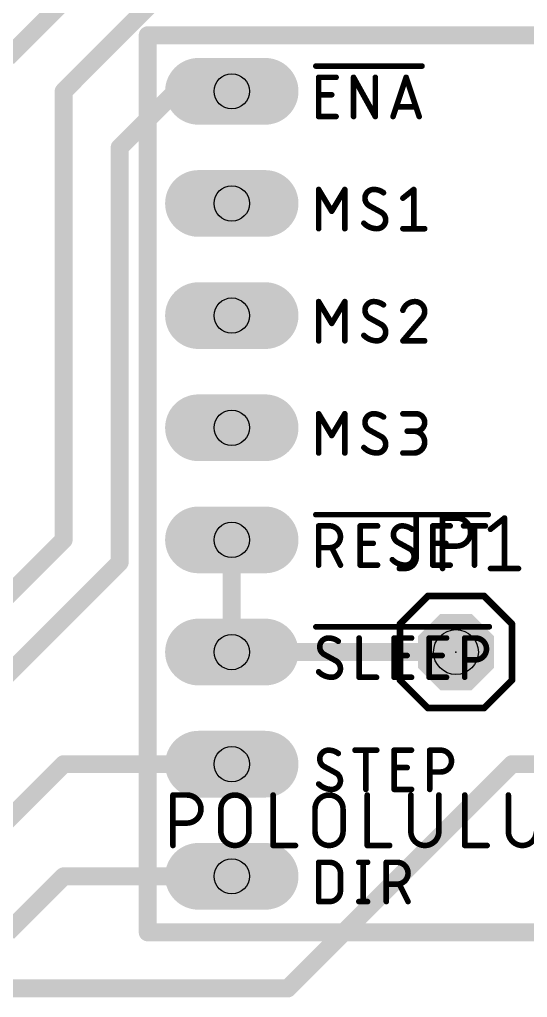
# Model space of a CAD drawing. Extents: x -0.44 to 7.02, y -0.01 to 4.84.
# Drawn here: x 1.611 to 2.064, y 0.892 to 1.764 of the extents above; entities that cross this region are included whole.
import ezdxf

# ---------------------------------------------------------------- set-up
doc = ezdxf.new("R2010")
doc.units = 0
for name, color, linetype in [('1', 12, 'CONTINUOUS'), ('17', 110, 'CONTINUOUS'), ('21', 253, 'CONTINUOUS'), ('23', 53, 'CONTINUOUS'), ('25', 253, 'CONTINUOUS'), ('27', 253, 'CONTINUOUS'), ('29', 253, 'CONTINUOUS'), ('30', 253, 'CONTINUOUS'), ('44', 253, 'CONTINUOUS'), ('51', 253, 'CONTINUOUS')]:
    doc.layers.add(name, color=color, linetype=linetype)

# ---------------------------------------------------------------- blocks, each defined once
blk = doc.blocks.new('RECT')
blk.add_solid([(-0.5, -0.5), (0.5, -0.5), (-0.5, 0.5), (0.5, 0.5)])
blk = doc.blocks.new('OCTAGONP')
at = {"const_width": 0.5}
blk.add_lwpolyline([(-0.25, -0.103553), (-0.25, 0.103553), (-0.103553, 0.25), (0.103553, 0.25), (0.25, 0.103553), (0.25, -0.103553), (0.103553, -0.25), (-0.103553, -0.25), (-0.25, -0.103553), (-0.25, 0.103553)], dxfattribs=at)
blk = doc.blocks.new('LONGP100')
at = {"const_width": 1}
blk.add_lwpolyline([(-0.5, 0), (0.5, 0)], dxfattribs=at)
at = {"const_width": 0.5}
for points in [[(-0.5, 0.25, 1), (-0.5, -0.25)], [(0.5, -0.25, 1), (0.5, 0.25)]]:
    blk.add_lwpolyline(points, format="xyb", dxfattribs=at)

msp = doc.modelspace()

# ---------------------------------------------------------------- linework, layer by layer
at = {"layer": '1', "const_width": 0.016}
for points in [[(1.72, 1.85), (1.6, 1.73)], [(1.75, 1.8), (1.65, 1.7)], [(1.65, 1.7), (1.65, 1.3)], [(1.75, 1.7), (1.7, 1.65)], [(1.75, 1.7), (1.8, 1.7)], [(1.7, 1.28), (1.7, 1.65)], [(1.65, 1.3), (1.45, 1.1)], [(1.8, 1.3), (1.8, 1.2)], [(1.47, 1.05), (1.7, 1.28)], [(2, 1.2), (1.8, 1.2)], [(1.65, 1.1), (1.55, 1)], [(1.8, 1.1), (1.65, 1.1)], [(2.05, 1.1), (1.85, 0.9)], [(2.05, 1.1), (2.3, 1.1)], [(1.65, 1), (1.6, 0.95)], [(1.65, 1), (1.8, 1)], [(1.85, 0.9), (0.305, 0.9)]]:
    msp.add_lwpolyline(points, dxfattribs=at)
at = {"layer": '1', "const_width": 0.008}
for points in [[(1.654, 1.7, 1), (1.646, 1.7)], [(1.647172, 1.702828, 1), (1.652828, 1.697172)], [(1.75, 1.704, 1), (1.75, 1.696)], [(1.752828, 1.697172, 1), (1.747172, 1.702828)], [(1.8, 1.696, 1), (1.8, 1.704)], [(1.704, 1.65, 1), (1.696, 1.65)], [(1.697172, 1.652828, 1), (1.702828, 1.647172)], [(1.804, 1.3, 1), (1.796, 1.3)], [(1.646, 1.3, 1), (1.654, 1.3)], [(1.652828, 1.297172, 1), (1.647172, 1.302828)], [(1.696, 1.28, 1), (1.704, 1.28)], [(1.702828, 1.277172, 1), (1.697172, 1.282828)], [(1.8, 1.204, 1), (1.8, 1.196)], [(1.796, 1.2, 1), (1.804, 1.2)], [(2, 1.196, 1), (2, 1.204)], [(1.65, 1.104, 1), (1.65, 1.096)], [(1.652828, 1.097172, 1), (1.647172, 1.102828)], [(1.8, 1.096, 1), (1.8, 1.104)], [(2.05, 1.104, 1), (2.05, 1.096)], [(2.052828, 1.097172, 1), (2.047172, 1.102828)], [(1.65, 1.004, 1), (1.65, 0.996)], [(1.652828, 0.997172, 1), (1.647172, 1.002828)], [(1.8, 0.996, 1), (1.8, 1.004)], [(1.85, 0.896, 1), (1.85, 0.904)], [(1.847172, 0.902828, 1), (1.852828, 0.897172)]]:
    msp.add_lwpolyline(points, format="xyb", dxfattribs=at)
at = {"layer": '21'}
for points, const_width in [([(1.725, 1.75), (2.375, 1.75)], 0.016), ([(1.725, 0.95), (1.725, 1.75)], 0.016), ([(1.875, 1.7225), (1.969697, 1.7225)], 0.005), ([(1.8775, 1.6775), (1.8775, 1.7125)], 0.005), ([(1.8775, 1.7125), (1.893055, 1.7125)], 0.005), ([(1.908609, 1.6775), (1.908609, 1.7125)], 0.005), ([(1.908609, 1.7125), (1.928053, 1.6775)], 0.005), ([(1.928053, 1.6775), (1.928053, 1.7125)], 0.005), ([(1.943864, 1.6775), (1.955531, 1.7125)], 0.005), ([(1.955531, 1.7125), (1.967197, 1.6775)], 0.005), ([(1.8775, 1.696944), (1.889167, 1.696944)], 0.005), ([(1.964281, 1.68625), (1.946781, 1.68625)], 0.005), ([(1.893055, 1.6775), (1.8775, 1.6775)], 0.005), ([(1.8775, 1.5775), (1.8775, 1.6125)], 0.005), ([(1.8775, 1.6125), (1.889167, 1.593055)], 0.005), ([(1.889167, 1.593055), (1.900833, 1.6125)], 0.005), ([(1.900833, 1.6125), (1.900833, 1.5775)], 0.005), ([(1.952644, 1.604722), (1.962367, 1.6125)], 0.005), ([(1.962367, 1.6125), (1.962367, 1.5775)], 0.005), ([(1.9334, 1.592083), (1.922705, 1.597917)], 0.005), ([(1.952644, 1.5775), (1.972089, 1.5775)], 0.005), ([(1.8775, 1.4775), (1.8775, 1.5125)], 0.005), ([(1.8775, 1.5125), (1.889167, 1.493055)], 0.005), ([(1.889167, 1.493055), (1.900833, 1.5125)], 0.005), ([(1.900833, 1.5125), (1.900833, 1.4775)], 0.005), ([(1.9334, 1.492083), (1.922705, 1.497917)], 0.005), ([(1.969172, 1.496944), (1.952644, 1.4775)], 0.005), ([(1.952644, 1.4775), (1.972089, 1.4775)], 0.005), ([(1.8775, 1.3775), (1.8775, 1.4125)], 0.005), ([(1.8775, 1.4125), (1.889167, 1.393055)], 0.005), ([(1.889167, 1.393055), (1.900833, 1.4125)], 0.005), ([(1.900833, 1.4125), (1.900833, 1.3775)], 0.005), ([(1.952644, 1.4125), (1.964311, 1.4125)], 0.005), ([(1.9334, 1.392083), (1.922705, 1.397917)], 0.005), ([(1.964311, 1.396944), (1.956533, 1.396944)], 0.005), ([(1.952644, 1.3775), (1.962367, 1.3775)], 0.005), ([(1.875, 1.3225), (2.028747, 1.3225)], 0.005), ([(1.8775, 1.2775), (1.8775, 1.3125)], 0.005), ([(1.8775, 1.3125), (1.887222, 1.3125)], 0.005), ([(1.914494, 1.2775), (1.914494, 1.3125)], 0.005), ([(1.914494, 1.3125), (1.930049, 1.3125)], 0.005), ([(1.979294, 1.2775), (1.979294, 1.3125)], 0.005), ([(1.979294, 1.3125), (1.994849, 1.3125)], 0.005), ([(2.006802, 1.3125), (2.026247, 1.3125)], 0.005), ([(2.016524, 1.2775), (2.016524, 1.3125)], 0.005), ([(1.914494, 1.296944), (1.92616, 1.296944)], 0.005), ([(1.958758, 1.292083), (1.948064, 1.297917)], 0.005), ([(1.979294, 1.296944), (1.99096, 1.296944)], 0.005), ([(1.887222, 1.293055), (1.8775, 1.293055)], 0.005), ([(1.896944, 1.2775), (1.889167, 1.293055)], 0.005), ([(1.930049, 1.2775), (1.914494, 1.2775)], 0.005), ([(1.994849, 1.2775), (1.979294, 1.2775)], 0.005), ([(1.975, 1.25), (1.95, 1.225)], 0.006), ([(1.975, 1.25), (2.025, 1.25)], 0.006), ([(2.025, 1.25), (2.05, 1.225)], 0.006), ([(1.875, 1.2225), (2.029727, 1.2225)], 0.005), ([(1.95, 1.225), (1.95, 1.175)], 0.006), ([(2.05, 1.225), (2.05, 1.175)], 0.006), ([(1.913591, 1.2125), (1.913591, 1.1775)], 0.005), ([(1.944791, 1.1775), (1.944791, 1.2125)], 0.005), ([(1.944791, 1.2125), (1.960346, 1.2125)], 0.005), ([(1.975991, 1.1775), (1.975991, 1.2125)], 0.005), ([(1.975991, 1.2125), (1.991546, 1.2125)], 0.005), ([(2.007783, 1.1775), (2.007783, 1.2125)], 0.005), ([(2.007783, 1.2125), (2.017505, 1.2125)], 0.005), ([(1.893055, 1.192083), (1.882361, 1.197917)], 0.005), ([(1.944791, 1.196944), (1.956457, 1.196944)], 0.005), ([(1.975991, 1.196944), (1.987657, 1.196944)], 0.005), ([(2.017505, 1.193055), (2.007783, 1.193055)], 0.005), ([(1.913591, 1.1775), (1.929146, 1.1775)], 0.005), ([(1.960346, 1.1775), (1.944791, 1.1775)], 0.005), ([(1.95, 1.175), (1.975, 1.15)], 0.006), ([(1.991546, 1.1775), (1.975991, 1.1775)], 0.005), ([(2.05, 1.175), (2.025, 1.15)], 0.006), ([(2.025, 1.15), (1.975, 1.15)], 0.006), ([(1.9099, 1.1125), (1.929344, 1.1125)], 0.005), ([(1.919622, 1.0775), (1.919622, 1.1125)], 0.005), ([(1.944791, 1.0775), (1.944791, 1.1125)], 0.005), ([(1.944791, 1.1125), (1.960346, 1.1125)], 0.005), ([(1.976583, 1.0775), (1.976583, 1.1125)], 0.005), ([(1.976583, 1.1125), (1.986305, 1.1125)], 0.005), ([(1.893055, 1.092083), (1.882361, 1.097917)], 0.005), ([(1.944791, 1.096944), (1.956457, 1.096944)], 0.005), ([(1.986305, 1.093055), (1.976583, 1.093055)], 0.005), ([(1.960346, 1.0775), (1.944791, 1.0775)], 0.005), ([(1.8775, 0.9775), (1.8775, 1.0125)], 0.005), ([(1.8775, 1.0125), (1.887222, 1.0125)], 0.005), ([(1.913333, 1.0125), (1.921111, 1.0125)], 0.005), ([(1.917222, 1.0125), (1.917222, 0.9775)], 0.005), ([(1.937797, 0.9775), (1.937797, 1.0125)], 0.005), ([(1.937797, 1.0125), (1.947519, 1.0125)], 0.005), ([(1.896944, 1.002778), (1.896944, 0.987222)], 0.005), ([(1.947519, 0.993055), (1.937797, 0.993055)], 0.005), ([(1.957241, 0.9775), (1.949463, 0.993055)], 0.005), ([(1.887222, 0.9775), (1.8775, 0.9775)], 0.005), ([(1.913333, 0.9775), (1.921111, 0.9775)], 0.005), ([(2.375, 0.95), (1.725, 0.95)], 0.016)]:
    msp.add_lwpolyline(points, dxfattribs=dict(at, const_width=const_width))
for points, const_width in [([(1.725, 1.754, 1), (1.725, 1.746)], 0.008), ([(1.729, 1.75, 1), (1.721, 1.75)], 0.008), ([(1.875, 1.72375, 1), (1.875, 1.72125)], 0.0025), ([(1.969697, 1.72125, 1), (1.969697, 1.72375)], 0.0025), ([(1.87875, 1.7125, 1), (1.87625, 1.7125)], 0.0025), ([(1.8775, 1.71375, 1), (1.8775, 1.71125)], 0.0025), ([(1.893055, 1.71125, 1), (1.893055, 1.71375)], 0.0025), ([(1.909859, 1.7125, 1), (1.907359, 1.7125)], 0.0025), ([(1.909701, 1.713107, 1), (1.907516, 1.711893)], 0.0025), ([(1.929303, 1.7125, 1), (1.926803, 1.7125)], 0.0025), ([(1.956717, 1.712895, 1), (1.954345, 1.712105)], 0.0025), ([(1.956717, 1.712105, 1), (1.954345, 1.712895)], 0.0025), ([(1.8775, 1.698194, 1), (1.8775, 1.695694)], 0.0025), ([(1.889167, 1.695694, 1), (1.889167, 1.698194)], 0.0025), ([(1.946781, 1.6875, 1), (1.946781, 1.685)], 0.0025), ([(1.964281, 1.685, 1), (1.964281, 1.6875)], 0.0025), ([(1.8775, 1.67875, 1), (1.8775, 1.67625)], 0.0025), ([(1.87625, 1.6775, 1), (1.87875, 1.6775)], 0.0025), ([(1.893055, 1.67625, 1), (1.893055, 1.67875)], 0.0025), ([(1.907359, 1.6775, 1), (1.909859, 1.6775)], 0.0025), ([(1.926803, 1.6775, 1), (1.929303, 1.6775)], 0.0025), ([(1.92696, 1.676893, 1), (1.929146, 1.678107)], 0.0025), ([(1.942678, 1.677895, 1), (1.94505, 1.677105)], 0.0025), ([(1.966012, 1.677105, 1), (1.968383, 1.677895)], 0.0025), ([(1.87875, 1.6125, 1), (1.87625, 1.6125)], 0.0025), ([(1.878572, 1.613143, 1), (1.876428, 1.611857)], 0.0025), ([(1.902083, 1.6125, 1), (1.899583, 1.6125)], 0.0025), ([(1.901905, 1.611857, 1), (1.899761, 1.613143)], 0.0025), ([(1.926594, 1.6125, 0.414214), (1.918817, 1.604722)], 0.005), ([(1.935344, 1.609583, 0.162279), (1.926594, 1.6125)], 0.005), ([(1.926594, 1.61375, 1), (1.926594, 1.61125)], 0.0025), ([(1.926594, 1.61125, 1), (1.926594, 1.61375)], 0.0025), ([(1.963617, 1.6125, 1), (1.961117, 1.6125)], 0.0025), ([(1.963147, 1.611524, 1), (1.961586, 1.613476)], 0.0025), ([(1.918817, 1.604722, 0.265564), (1.922705, 1.597917)], 0.005), ([(1.920067, 1.604722, 1), (1.917567, 1.604722)], 0.0025), ([(1.917567, 1.604722, 1), (1.920067, 1.604722)], 0.0025), ([(1.934594, 1.608583, 1), (1.936094, 1.610583)], 0.0025), ([(1.951863, 1.605698, 1), (1.953425, 1.603746)], 0.0025), ([(1.923304, 1.599014, 1), (1.922107, 1.596819)], 0.0025), ([(1.922071, 1.59684, 1), (1.92334, 1.598994)], 0.0025), ([(1.888095, 1.593699, 1), (1.890238, 1.592412)], 0.0025), ([(1.888095, 1.592412, 1), (1.890238, 1.593699)], 0.0025), ([(1.929511, 1.5775, 0.414218), (1.937289, 1.585278)], 0.005), ([(1.934034, 1.59316, 1), (1.932765, 1.591006)], 0.0025), ([(1.937289, 1.585278, 0.265561), (1.9334, 1.592083)], 0.005), ([(1.932801, 1.590986, 1), (1.933998, 1.593181)], 0.0025), ([(1.938539, 1.585278, 1), (1.936039, 1.585278)], 0.0025), ([(1.87625, 1.5775, 1), (1.87875, 1.5775)], 0.0025), ([(1.899583, 1.5775, 1), (1.902083, 1.5775)], 0.0025), ([(1.917844, 1.582361, 0.199993), (1.929511, 1.5775)], 0.005), ([(1.918732, 1.583241, 1), (1.916957, 1.581481)], 0.0025), ([(1.929511, 1.57875, 1), (1.929511, 1.57625)], 0.0025), ([(1.929511, 1.57625, 1), (1.929511, 1.57875)], 0.0025), ([(1.936039, 1.585278, 1), (1.938539, 1.585278)], 0.0025), ([(1.952644, 1.57875, 1), (1.952644, 1.57625)], 0.0025), ([(1.961117, 1.5775, 1), (1.963617, 1.5775)], 0.0025), ([(1.972089, 1.57625, 1), (1.972089, 1.57875)], 0.0025), ([(1.87875, 1.5125, 1), (1.87625, 1.5125)], 0.0025), ([(1.878572, 1.513143, 1), (1.876428, 1.511857)], 0.0025), ([(1.902083, 1.5125, 1), (1.899583, 1.5125)], 0.0025), ([(1.901905, 1.511857, 1), (1.899761, 1.513143)], 0.0025), ([(1.926594, 1.5125, 0.414214), (1.918817, 1.504722)], 0.005), ([(1.935344, 1.509583, 0.162279), (1.926594, 1.5125)], 0.005), ([(1.926594, 1.51375, 1), (1.926594, 1.51125)], 0.0025), ([(1.926594, 1.51125, 1), (1.926594, 1.51375)], 0.0025), ([(1.934594, 1.508583, 1), (1.936094, 1.510583)], 0.0025), ([(1.963339, 1.5125, 0.325185), (1.952644, 1.504722)], 0.005), ([(1.972089, 1.50375, 0.414214), (1.963339, 1.5125)], 0.005), ([(1.963339, 1.51375, 1), (1.963339, 1.51125)], 0.0025), ([(1.963339, 1.51125, 1), (1.963339, 1.51375)], 0.0025), ([(1.918817, 1.504722, 0.265564), (1.922705, 1.497917)], 0.005), ([(1.920067, 1.504722, 1), (1.917567, 1.504722)], 0.0025), ([(1.917567, 1.504722, 1), (1.920067, 1.504722)], 0.0025), ([(1.923304, 1.499014, 1), (1.922107, 1.496819)], 0.0025), ([(1.922071, 1.49684, 1), (1.92334, 1.498994)], 0.0025), ([(1.951455, 1.505107, 1), (1.953834, 1.504337)], 0.0025), ([(1.969172, 1.496944, 0.205257), (1.972089, 1.50375)], 0.005), ([(1.973339, 1.50375, 1), (1.970839, 1.50375)], 0.0025), ([(1.970839, 1.50375, 1), (1.973339, 1.50375)], 0.0025), ([(1.888095, 1.493699, 1), (1.890238, 1.492412)], 0.0025), ([(1.888095, 1.492412, 1), (1.890238, 1.493699)], 0.0025), ([(1.934034, 1.49316, 1), (1.932765, 1.491006)], 0.0025), ([(1.937289, 1.485278, 0.265561), (1.9334, 1.492083)], 0.005), ([(1.932801, 1.490986, 1), (1.933998, 1.493181)], 0.0025), ([(1.96831, 1.49785, 1), (1.970034, 1.496039)], 0.0025), ([(1.970124, 1.496135, 1), (1.96822, 1.497754)], 0.0025), ([(1.917844, 1.482361, 0.199993), (1.929511, 1.4775)], 0.005), ([(1.918732, 1.483241, 1), (1.916957, 1.481481)], 0.0025), ([(1.929511, 1.4775, 0.414218), (1.937289, 1.485278)], 0.005), ([(1.938539, 1.485278, 1), (1.936039, 1.485278)], 0.0025), ([(1.936039, 1.485278, 1), (1.938539, 1.485278)], 0.0025), ([(1.87625, 1.4775, 1), (1.87875, 1.4775)], 0.0025), ([(1.899583, 1.4775, 1), (1.902083, 1.4775)], 0.0025), ([(1.929511, 1.47875, 1), (1.929511, 1.47625)], 0.0025), ([(1.929511, 1.47625, 1), (1.929511, 1.47875)], 0.0025), ([(1.952644, 1.47875, 1), (1.952644, 1.47625)], 0.0025), ([(1.951692, 1.47831, 1), (1.953597, 1.47669)], 0.0025), ([(1.972089, 1.47625, 1), (1.972089, 1.47875)], 0.0025), ([(1.87875, 1.4125, 1), (1.87625, 1.4125)], 0.0025), ([(1.878572, 1.413143, 1), (1.876428, 1.411857)], 0.0025), ([(1.902083, 1.4125, 1), (1.899583, 1.4125)], 0.0025), ([(1.901905, 1.411857, 1), (1.899761, 1.413143)], 0.0025), ([(1.926594, 1.4125, 0.414214), (1.918817, 1.404722)], 0.005), ([(1.935344, 1.409583, 0.162279), (1.926594, 1.4125)], 0.005), ([(1.926594, 1.41375, 1), (1.926594, 1.41125)], 0.0025), ([(1.926594, 1.41125, 1), (1.926594, 1.41375)], 0.0025), ([(1.952644, 1.41375, 1), (1.952644, 1.41125)], 0.0025), ([(1.964311, 1.396944, 1), (1.964311, 1.4125)], 0.005), ([(1.964311, 1.41375, 1), (1.964311, 1.41125)], 0.0025), ([(1.964311, 1.41125, 1), (1.964311, 1.41375)], 0.0025), ([(1.918817, 1.404722, 0.265564), (1.922705, 1.397917)], 0.005), ([(1.920067, 1.404722, 1), (1.917567, 1.404722)], 0.0025), ([(1.917567, 1.404722, 1), (1.920067, 1.404722)], 0.0025), ([(1.934594, 1.408583, 1), (1.936094, 1.410583)], 0.0025), ([(1.923304, 1.399014, 1), (1.922107, 1.396819)], 0.0025), ([(1.922071, 1.39684, 1), (1.92334, 1.398994)], 0.0025), ([(1.956533, 1.398194, 1), (1.956533, 1.395694)], 0.0025), ([(1.962367, 1.3775, 1), (1.962367, 1.396944)], 0.005), ([(1.962367, 1.398194, 1), (1.962367, 1.395694)], 0.0025), ([(1.964311, 1.398194, 1), (1.964311, 1.395694)], 0.0025), ([(1.964311, 1.395694, 1), (1.964311, 1.398194)], 0.0025), ([(1.888095, 1.393699, 1), (1.890238, 1.392412)], 0.0025), ([(1.888095, 1.392412, 1), (1.890238, 1.393699)], 0.0025), ([(1.929511, 1.3775, 0.414218), (1.937289, 1.385278)], 0.005), ([(1.934034, 1.39316, 1), (1.932765, 1.391006)], 0.0025), ([(1.937289, 1.385278, 0.265561), (1.9334, 1.392083)], 0.005), ([(1.932801, 1.390986, 1), (1.933998, 1.393181)], 0.0025), ([(1.938539, 1.385278, 1), (1.936039, 1.385278)], 0.0025), ([(1.936039, 1.385278, 1), (1.938539, 1.385278)], 0.0025), ([(1.87625, 1.3775, 1), (1.87875, 1.3775)], 0.0025), ([(1.899583, 1.3775, 1), (1.902083, 1.3775)], 0.0025), ([(1.917844, 1.382361, 0.199993), (1.929511, 1.3775)], 0.005), ([(1.918732, 1.383241, 1), (1.916957, 1.381481)], 0.0025), ([(1.929511, 1.37875, 1), (1.929511, 1.37625)], 0.0025), ([(1.929511, 1.37625, 1), (1.929511, 1.37875)], 0.0025), ([(1.952644, 1.37875, 1), (1.952644, 1.37625)], 0.0025), ([(1.962367, 1.37875, 1), (1.962367, 1.37625)], 0.0025), ([(1.962367, 1.37625, 1), (1.962367, 1.37875)], 0.0025), ([(1.875, 1.32375, 1), (1.875, 1.32125)], 0.0025), ([(2.028747, 1.32125, 1), (2.028747, 1.32375)], 0.0025), ([(1.87875, 1.3125, 1), (1.87625, 1.3125)], 0.0025), ([(1.8775, 1.31375, 1), (1.8775, 1.31125)], 0.0025), ([(1.887222, 1.293055, 1), (1.887222, 1.3125)], 0.005), ([(1.887222, 1.31375, 1), (1.887222, 1.31125)], 0.0025), ([(1.887222, 1.31125, 1), (1.887222, 1.31375)], 0.0025), ([(1.915744, 1.3125, 1), (1.913244, 1.3125)], 0.0025), ([(1.914494, 1.31375, 1), (1.914494, 1.31125)], 0.0025), ([(1.930049, 1.31125, 1), (1.930049, 1.31375)], 0.0025), ([(1.951953, 1.3125, 0.414214), (1.944175, 1.304722)], 0.005), ([(1.960703, 1.309583, 0.162279), (1.951953, 1.3125)], 0.005), ([(1.951953, 1.31375, 1), (1.951953, 1.31125)], 0.0025), ([(1.951953, 1.31125, 1), (1.951953, 1.31375)], 0.0025), ([(1.959953, 1.308583, 1), (1.961453, 1.310583)], 0.0025), ([(1.980544, 1.3125, 1), (1.978044, 1.3125)], 0.0025), ([(1.979294, 1.31375, 1), (1.979294, 1.31125)], 0.0025), ([(1.994849, 1.31125, 1), (1.994849, 1.31375)], 0.0025), ([(2.006802, 1.31375, 1), (2.006802, 1.31125)], 0.0025), ([(2.017774, 1.3125, 1), (2.015274, 1.3125)], 0.0025), ([(2.026247, 1.31125, 1), (2.026247, 1.31375)], 0.0025), ([(1.914494, 1.298194, 1), (1.914494, 1.295694)], 0.0025), ([(1.92616, 1.295694, 1), (1.92616, 1.298194)], 0.0025), ([(1.944175, 1.304722, 0.265564), (1.948064, 1.297917)], 0.005), ([(1.945425, 1.304722, 1), (1.942925, 1.304722)], 0.0025), ([(1.942925, 1.304722, 1), (1.945425, 1.304722)], 0.0025), ([(1.948662, 1.299014, 1), (1.947465, 1.296819)], 0.0025), ([(1.947429, 1.29684, 1), (1.948698, 1.298994)], 0.0025), ([(1.979294, 1.298194, 1), (1.979294, 1.295694)], 0.0025), ([(1.99096, 1.295694, 1), (1.99096, 1.298194)], 0.0025), ([(1.8775, 1.294305, 1), (1.8775, 1.291805)], 0.0025), ([(1.887222, 1.294305, 1), (1.887222, 1.291805)], 0.0025), ([(1.887222, 1.291805, 1), (1.887222, 1.294305)], 0.0025), ([(1.890285, 1.293615, 1), (1.888049, 1.292496)], 0.0025), ([(1.962647, 1.285278, 0.265561), (1.958758, 1.292083)], 0.005), ([(1.959393, 1.29316, 1), (1.958123, 1.291006)], 0.0025), ([(1.95816, 1.290986, 1), (1.959357, 1.293181)], 0.0025), ([(1.943203, 1.282361, 0.199993), (1.954869, 1.2775)], 0.005), ([(1.94409, 1.283241, 1), (1.942315, 1.281481)], 0.0025), ([(1.954869, 1.2775, 0.414218), (1.962647, 1.285278)], 0.005), ([(1.963897, 1.285278, 1), (1.961397, 1.285278)], 0.0025), ([(1.961397, 1.285278, 1), (1.963897, 1.285278)], 0.0025), ([(1.87625, 1.2775, 1), (1.87875, 1.2775)], 0.0025), ([(1.895826, 1.276941, 1), (1.898062, 1.278059)], 0.0025), ([(1.914494, 1.27875, 1), (1.914494, 1.27625)], 0.0025), ([(1.913244, 1.2775, 1), (1.915744, 1.2775)], 0.0025), ([(1.930049, 1.27625, 1), (1.930049, 1.27875)], 0.0025), ([(1.954869, 1.27875, 1), (1.954869, 1.27625)], 0.0025), ([(1.954869, 1.27625, 1), (1.954869, 1.27875)], 0.0025), ([(1.979294, 1.27875, 1), (1.979294, 1.27625)], 0.0025), ([(1.978044, 1.2775, 1), (1.980544, 1.2775)], 0.0025), ([(1.994849, 1.27625, 1), (1.994849, 1.27875)], 0.0025), ([(2.015274, 1.2775, 1), (2.017774, 1.2775)], 0.0025), ([(1.975, 1.2515, 1), (1.975, 1.2485)], 0.003), ([(1.976061, 1.248939, 1), (1.973939, 1.251061)], 0.003), ([(2.026061, 1.251061, 1), (2.023939, 1.248939)], 0.003), ([(2.025, 1.2485, 1), (2.025, 1.2515)], 0.003), ([(1.875, 1.22375, 1), (1.875, 1.22125)], 0.0025), ([(1.9515, 1.225, 1), (1.9485, 1.225)], 0.003), ([(1.948939, 1.226061, 1), (1.951061, 1.223939)], 0.003), ([(2.029727, 1.22125, 1), (2.029727, 1.22375)], 0.0025), ([(2.0515, 1.225, 1), (2.0485, 1.225)], 0.003), ([(2.048939, 1.223939, 1), (2.051061, 1.226061)], 0.003), ([(1.88625, 1.2125, 0.414214), (1.878472, 1.204722)], 0.005), ([(1.895, 1.209583, 0.162279), (1.88625, 1.2125)], 0.005), ([(1.88625, 1.21375, 1), (1.88625, 1.21125)], 0.0025), ([(1.88625, 1.21125, 1), (1.88625, 1.21375)], 0.0025), ([(1.914841, 1.2125, 1), (1.912341, 1.2125)], 0.0025), ([(1.946041, 1.2125, 1), (1.943541, 1.2125)], 0.0025), ([(1.944791, 1.21375, 1), (1.944791, 1.21125)], 0.0025), ([(1.960346, 1.21125, 1), (1.960346, 1.21375)], 0.0025), ([(1.977241, 1.2125, 1), (1.974741, 1.2125)], 0.0025), ([(1.975991, 1.21375, 1), (1.975991, 1.21125)], 0.0025), ([(1.991546, 1.21125, 1), (1.991546, 1.21375)], 0.0025), ([(2.009033, 1.2125, 1), (2.006533, 1.2125)], 0.0025), ([(2.007783, 1.21375, 1), (2.007783, 1.21125)], 0.0025), ([(2.017505, 1.193055, 1), (2.017505, 1.2125)], 0.005), ([(2.017505, 1.21375, 1), (2.017505, 1.21125)], 0.0025), ([(2.017505, 1.21125, 1), (2.017505, 1.21375)], 0.0025), ([(1.878472, 1.204722, 0.265564), (1.882361, 1.197917)], 0.005), ([(1.879722, 1.204722, 1), (1.877222, 1.204722)], 0.0025), ([(1.877222, 1.204722, 1), (1.879722, 1.204722)], 0.0025), ([(1.89425, 1.208583, 1), (1.89575, 1.210583)], 0.0025), ([(1.88296, 1.199014, 1), (1.881763, 1.196819)], 0.0025), ([(1.881726, 1.19684, 1), (1.882996, 1.198994)], 0.0025), ([(1.944791, 1.198194, 1), (1.944791, 1.195694)], 0.0025), ([(1.956457, 1.195694, 1), (1.956457, 1.198194)], 0.0025), ([(1.975991, 1.198194, 1), (1.975991, 1.195694)], 0.0025), ([(1.987657, 1.195694, 1), (1.987657, 1.198194)], 0.0025), ([(2.007783, 1.194305, 1), (2.007783, 1.191805)], 0.0025), ([(2.017505, 1.194305, 1), (2.017505, 1.191805)], 0.0025), ([(2.017505, 1.191805, 1), (2.017505, 1.194305)], 0.0025), ([(1.889167, 1.1775, 0.414218), (1.896944, 1.185278)], 0.005), ([(1.896944, 1.185278, 0.265561), (1.893055, 1.192083)], 0.005), ([(1.89369, 1.19316, 1), (1.892421, 1.191006)], 0.0025), ([(1.892457, 1.190986, 1), (1.893654, 1.193181)], 0.0025), ([(1.898194, 1.185278, 1), (1.895694, 1.185278)], 0.0025), ([(1.895694, 1.185278, 1), (1.898194, 1.185278)], 0.0025), ([(1.8775, 1.182361, 0.199993), (1.889167, 1.1775)], 0.005), ([(1.878388, 1.183241, 1), (1.876612, 1.181481)], 0.0025), ([(1.889167, 1.17875, 1), (1.889167, 1.17625)], 0.0025), ([(1.889167, 1.17625, 1), (1.889167, 1.17875)], 0.0025), ([(1.913591, 1.17875, 1), (1.913591, 1.17625)], 0.0025), ([(1.912341, 1.1775, 1), (1.914841, 1.1775)], 0.0025), ([(1.929146, 1.17625, 1), (1.929146, 1.17875)], 0.0025), ([(1.944791, 1.17875, 1), (1.944791, 1.17625)], 0.0025), ([(1.943541, 1.1775, 1), (1.946041, 1.1775)], 0.0025), ([(1.951061, 1.176061, 1), (1.948939, 1.173939)], 0.003), ([(1.960346, 1.17625, 1), (1.960346, 1.17875)], 0.0025), ([(1.975991, 1.17875, 1), (1.975991, 1.17625)], 0.0025), ([(1.974741, 1.1775, 1), (1.977241, 1.1775)], 0.0025), ([(1.991546, 1.17625, 1), (1.991546, 1.17875)], 0.0025), ([(2.006533, 1.1775, 1), (2.009033, 1.1775)], 0.0025), ([(2.051061, 1.173939, 1), (2.048939, 1.176061)], 0.003), ([(1.9485, 1.175, 1), (1.9515, 1.175)], 0.003), ([(2.0485, 1.175, 1), (2.0515, 1.175)], 0.003), ([(1.975, 1.1515, 1), (1.975, 1.1485)], 0.003), ([(1.973939, 1.148939, 1), (1.976061, 1.151061)], 0.003), ([(2.023939, 1.151061, 1), (2.026061, 1.148939)], 0.003), ([(2.025, 1.1485, 1), (2.025, 1.1515)], 0.003), ([(1.88625, 1.1125, 0.414214), (1.878472, 1.104722)], 0.005), ([(1.895, 1.109583, 0.162279), (1.88625, 1.1125)], 0.005), ([(1.88625, 1.11375, 1), (1.88625, 1.11125)], 0.0025), ([(1.88625, 1.11125, 1), (1.88625, 1.11375)], 0.0025), ([(1.89425, 1.108583, 1), (1.89575, 1.110583)], 0.0025), ([(1.9099, 1.11375, 1), (1.9099, 1.11125)], 0.0025), ([(1.920872, 1.1125, 1), (1.918372, 1.1125)], 0.0025), ([(1.929344, 1.11125, 1), (1.929344, 1.11375)], 0.0025), ([(1.946041, 1.1125, 1), (1.943541, 1.1125)], 0.0025), ([(1.944791, 1.11375, 1), (1.944791, 1.11125)], 0.0025), ([(1.960346, 1.11125, 1), (1.960346, 1.11375)], 0.0025), ([(1.977833, 1.1125, 1), (1.975333, 1.1125)], 0.0025), ([(1.976583, 1.11375, 1), (1.976583, 1.11125)], 0.0025), ([(1.986305, 1.093055, 1), (1.986305, 1.1125)], 0.005), ([(1.986305, 1.11375, 1), (1.986305, 1.11125)], 0.0025), ([(1.986305, 1.11125, 1), (1.986305, 1.11375)], 0.0025), ([(1.878472, 1.104722, 0.265564), (1.882361, 1.097917)], 0.005), ([(1.879722, 1.104722, 1), (1.877222, 1.104722)], 0.0025), ([(1.877222, 1.104722, 1), (1.879722, 1.104722)], 0.0025), ([(1.88296, 1.099014, 1), (1.881763, 1.096819)], 0.0025), ([(1.881726, 1.09684, 1), (1.882996, 1.098994)], 0.0025), ([(1.944791, 1.098194, 1), (1.944791, 1.095694)], 0.0025), ([(1.956457, 1.095694, 1), (1.956457, 1.098194)], 0.0025), ([(1.896944, 1.085278, 0.265561), (1.893055, 1.092083)], 0.005), ([(1.89369, 1.09316, 1), (1.892421, 1.091006)], 0.0025), ([(1.892457, 1.090986, 1), (1.893654, 1.093181)], 0.0025), ([(1.976583, 1.094305, 1), (1.976583, 1.091805)], 0.0025), ([(1.986305, 1.094305, 1), (1.986305, 1.091805)], 0.0025), ([(1.986305, 1.091805, 1), (1.986305, 1.094305)], 0.0025), ([(1.8775, 1.082361, 0.199993), (1.889167, 1.0775)], 0.005), ([(1.878388, 1.083241, 1), (1.876612, 1.081481)], 0.0025), ([(1.889167, 1.0775, 0.414218), (1.896944, 1.085278)], 0.005), ([(1.898194, 1.085278, 1), (1.895694, 1.085278)], 0.0025), ([(1.895694, 1.085278, 1), (1.898194, 1.085278)], 0.0025), ([(1.889167, 1.07875, 1), (1.889167, 1.07625)], 0.0025), ([(1.889167, 1.07625, 1), (1.889167, 1.07875)], 0.0025), ([(1.918372, 1.0775, 1), (1.920872, 1.0775)], 0.0025), ([(1.944791, 1.07875, 1), (1.944791, 1.07625)], 0.0025), ([(1.943541, 1.0775, 1), (1.946041, 1.0775)], 0.0025), ([(1.960346, 1.07625, 1), (1.960346, 1.07875)], 0.0025), ([(1.975333, 1.0775, 1), (1.977833, 1.0775)], 0.0025), ([(1.87875, 1.0125, 1), (1.87625, 1.0125)], 0.0025), ([(1.8775, 1.01375, 1), (1.8775, 1.01125)], 0.0025), ([(1.896945, 1.002778, 0.414214), (1.887222, 1.0125)], 0.005), ([(1.887222, 1.01375, 1), (1.887222, 1.01125)], 0.0025), ([(1.887222, 1.01125, 1), (1.887222, 1.01375)], 0.0025), ([(1.913333, 1.01375, 1), (1.913333, 1.01125)], 0.0025), ([(1.918472, 1.0125, 1), (1.915972, 1.0125)], 0.0025), ([(1.921111, 1.01125, 1), (1.921111, 1.01375)], 0.0025), ([(1.939047, 1.0125, 1), (1.936547, 1.0125)], 0.0025), ([(1.937797, 1.01375, 1), (1.937797, 1.01125)], 0.0025), ([(1.947519, 0.993055, 1), (1.947519, 1.0125)], 0.005), ([(1.947519, 1.01375, 1), (1.947519, 1.01125)], 0.0025), ([(1.947519, 1.01125, 1), (1.947519, 1.01375)], 0.0025), ([(1.898194, 1.002778, 1), (1.895694, 1.002778)], 0.0025), ([(1.895695, 1.002778, 1), (1.898195, 1.002778)], 0.0025), ([(1.937797, 0.994305, 1), (1.937797, 0.991805)], 0.0025), ([(1.947519, 0.994305, 1), (1.947519, 0.991805)], 0.0025), ([(1.947519, 0.991805, 1), (1.947519, 0.994305)], 0.0025), ([(1.950581, 0.993615, 1), (1.948345, 0.992496)], 0.0025), ([(1.887222, 0.9775, 0.414214), (1.896944, 0.987222)], 0.005), ([(1.898194, 0.987222, 1), (1.895694, 0.987222)], 0.0025), ([(1.895694, 0.987222, 1), (1.898194, 0.987222)], 0.0025), ([(1.8775, 0.97875, 1), (1.8775, 0.97625)], 0.0025), ([(1.87625, 0.9775, 1), (1.87875, 0.9775)], 0.0025), ([(1.887222, 0.97875, 1), (1.887222, 0.97625)], 0.0025), ([(1.887222, 0.97625, 1), (1.887222, 0.97875)], 0.0025), ([(1.913333, 0.97875, 1), (1.913333, 0.97625)], 0.0025), ([(1.915972, 0.9775, 1), (1.918472, 0.9775)], 0.0025), ([(1.921111, 0.97625, 1), (1.921111, 0.97875)], 0.0025), ([(1.936547, 0.9775, 1), (1.939047, 0.9775)], 0.0025), ([(1.956123, 0.976941, 1), (1.958359, 0.978059)], 0.0025), ([(1.725, 0.954, 1), (1.725, 0.946)], 0.008), ([(1.721, 0.95, 1), (1.729, 0.95)], 0.008)]:
    msp.add_lwpolyline(points, format="xyb", dxfattribs=dict(at, const_width=const_width))
at = {"layer": '23'}
msp.add_point((2, 1.2), dxfattribs=at)
at = {"layer": '25', "const_width": 0.005}
for points in [[(1.9645, 1.3195), (1.9645, 1.2845)], [(1.988044, 1.2745), (1.988044, 1.3195)], [(1.988044, 1.3195), (2.000544, 1.3195)], [(2.030794, 1.3095), (2.043294, 1.3195)], [(2.043294, 1.3195), (2.043294, 1.2745)], [(2.000544, 1.2945), (1.988044, 1.2945)], [(1.9545, 1.2745), (1.9495, 1.2745)], [(2.030794, 1.2745), (2.055794, 1.2745)]]:
    msp.add_lwpolyline(points, dxfattribs=at)
at = {"layer": '25'}
for points, const_width in [([(1.96575, 1.3195, 1), (1.96325, 1.3195)], 0.0025), ([(1.989294, 1.3195, 1), (1.986794, 1.3195)], 0.0025), ([(1.988044, 1.32075, 1), (1.988044, 1.31825)], 0.0025), ([(2.000544, 1.2945, 1), (2.000544, 1.3195)], 0.005), ([(2.000544, 1.32075, 1), (2.000544, 1.31825)], 0.0025), ([(2.000544, 1.31825, 1), (2.000544, 1.32075)], 0.0025), ([(2.044544, 1.3195, 1), (2.042044, 1.3195)], 0.0025), ([(2.044075, 1.318524, 1), (2.042513, 1.320476)], 0.0025), ([(2.030013, 1.310476, 1), (2.031575, 1.308524)], 0.0025), ([(1.988044, 1.29575, 1), (1.988044, 1.29325)], 0.0025), ([(2.000544, 1.29575, 1), (2.000544, 1.29325)], 0.0025), ([(2.000544, 1.29325, 1), (2.000544, 1.29575)], 0.0025), ([(1.9545, 1.2745, 0.414214), (1.9645, 1.2845)], 0.005), ([(1.96575, 1.2845, 1), (1.96325, 1.2845)], 0.0025), ([(1.96325, 1.2845, 1), (1.96575, 1.2845)], 0.0025), ([(1.9495, 1.27575, 1), (1.9495, 1.27325)], 0.0025), ([(1.9545, 1.27575, 1), (1.9545, 1.27325)], 0.0025), ([(1.9545, 1.27325, 1), (1.9545, 1.27575)], 0.0025), ([(1.986794, 1.2745, 1), (1.989294, 1.2745)], 0.0025), ([(2.030794, 1.27575, 1), (2.030794, 1.27325)], 0.0025), ([(2.042044, 1.2745, 1), (2.044544, 1.2745)], 0.0025), ([(2.055794, 1.27325, 1), (2.055794, 1.27575)], 0.0025)]:
    msp.add_lwpolyline(points, format="xyb", dxfattribs=dict(at, const_width=const_width))
at = {"layer": '27', "const_width": 0.005}
for points in [[(1.7475, 1.0275), (1.7475, 1.0725)], [(1.7475, 1.0725), (1.76, 1.0725)], [(1.83685, 1.0725), (1.83685, 1.0275)], [(1.92085, 1.0725), (1.92085, 1.0275)], [(1.95975, 1.0725), (1.95975, 1.04)], [(1.98475, 1.04), (1.98475, 1.0725)], [(2.00785, 1.0725), (2.00785, 1.0275)], [(2.04675, 1.0725), (2.04675, 1.04)], [(1.79025, 1.04), (1.79025, 1.06)], [(1.81525, 1.06), (1.81525, 1.04)], [(1.87425, 1.04), (1.87425, 1.06)], [(1.89925, 1.06), (1.89925, 1.04)], [(1.76, 1.0475), (1.7475, 1.0475)], [(1.83685, 1.0275), (1.85685, 1.0275)], [(1.92085, 1.0275), (1.94085, 1.0275)], [(2.00785, 1.0275), (2.02785, 1.0275)]]:
    msp.add_lwpolyline(points, dxfattribs=at)
at = {"layer": '27'}
for points, const_width in [([(1.74875, 1.0725, 1), (1.74625, 1.0725)], 0.0025), ([(1.7475, 1.07375, 1), (1.7475, 1.07125)], 0.0025), ([(1.76, 1.0475, 1), (1.76, 1.0725)], 0.005), ([(1.76, 1.07375, 1), (1.76, 1.07125)], 0.0025), ([(1.76, 1.07125, 1), (1.76, 1.07375)], 0.0025), ([(1.81525, 1.06, 1), (1.79025, 1.06)], 0.005), ([(1.8381, 1.0725, 1), (1.8356, 1.0725)], 0.0025), ([(1.89925, 1.06, 1), (1.87425, 1.06)], 0.005), ([(1.9221, 1.0725, 1), (1.9196, 1.0725)], 0.0025), ([(1.961, 1.0725, 1), (1.9585, 1.0725)], 0.0025), ([(1.986, 1.0725, 1), (1.9835, 1.0725)], 0.0025), ([(2.0091, 1.0725, 1), (2.0066, 1.0725)], 0.0025), ([(2.048, 1.0725, 1), (2.0455, 1.0725)], 0.0025), ([(1.7915, 1.06, 1), (1.789, 1.06)], 0.0025), ([(1.789, 1.06, 1), (1.7915, 1.06)], 0.0025), ([(1.8165, 1.06, 1), (1.814, 1.06)], 0.0025), ([(1.814, 1.06, 1), (1.8165, 1.06)], 0.0025), ([(1.8755, 1.06, 1), (1.873, 1.06)], 0.0025), ([(1.873, 1.06, 1), (1.8755, 1.06)], 0.0025), ([(1.9005, 1.06, 1), (1.898, 1.06)], 0.0025), ([(1.898, 1.06, 1), (1.9005, 1.06)], 0.0025), ([(1.7475, 1.04875, 1), (1.7475, 1.04625)], 0.0025), ([(1.76, 1.04875, 1), (1.76, 1.04625)], 0.0025), ([(1.76, 1.04625, 1), (1.76, 1.04875)], 0.0025), ([(1.79025, 1.04, 1), (1.81525, 1.04)], 0.005), ([(1.7915, 1.04, 1), (1.789, 1.04)], 0.0025), ([(1.789, 1.04, 1), (1.7915, 1.04)], 0.0025), ([(1.8165, 1.04, 1), (1.814, 1.04)], 0.0025), ([(1.814, 1.04, 1), (1.8165, 1.04)], 0.0025), ([(1.87425, 1.04, 1), (1.89925, 1.04)], 0.005), ([(1.8755, 1.04, 1), (1.873, 1.04)], 0.0025), ([(1.873, 1.04, 1), (1.8755, 1.04)], 0.0025), ([(1.9005, 1.04, 1), (1.898, 1.04)], 0.0025), ([(1.898, 1.04, 1), (1.9005, 1.04)], 0.0025), ([(1.95975, 1.04, 1), (1.98475, 1.04)], 0.005), ([(1.961, 1.04, 1), (1.9585, 1.04)], 0.0025), ([(1.9585, 1.04, 1), (1.961, 1.04)], 0.0025), ([(1.986, 1.04, 1), (1.9835, 1.04)], 0.0025), ([(1.9835, 1.04, 1), (1.986, 1.04)], 0.0025), ([(2.04675, 1.04, 1), (2.07175, 1.04)], 0.005), ([(2.048, 1.04, 1), (2.0455, 1.04)], 0.0025), ([(2.0455, 1.04, 1), (2.048, 1.04)], 0.0025), ([(1.83685, 1.02875, 1), (1.83685, 1.02625)], 0.0025), ([(1.85685, 1.02625, 1), (1.85685, 1.02875)], 0.0025), ([(1.92085, 1.02875, 1), (1.92085, 1.02625)], 0.0025), ([(1.94085, 1.02625, 1), (1.94085, 1.02875)], 0.0025), ([(2.00785, 1.02875, 1), (2.00785, 1.02625)], 0.0025), ([(2.02785, 1.02625, 1), (2.02785, 1.02875)], 0.0025), ([(1.74625, 1.0275, 1), (1.74875, 1.0275)], 0.0025), ([(1.8356, 1.0275, 1), (1.8381, 1.0275)], 0.0025), ([(1.9196, 1.0275, 1), (1.9221, 1.0275)], 0.0025), ([(2.0066, 1.0275, 1), (2.0091, 1.0275)], 0.0025)]:
    msp.add_lwpolyline(points, format="xyb", dxfattribs=dict(at, const_width=const_width))
at = {"layer": '44'}
for centre, radius in [((1.8, 1.7), 0.015748), ((1.8, 1.6), 0.015748), ((1.8, 1.5), 0.015748), ((1.8, 1.4), 0.015748), ((1.8, 1.3), 0.015748), ((1.8, 1.2), 0.015748), ((2, 1.2), 0.02), ((1.8, 1.1), 0.015748), ((1.8, 1), 0.015748)]:
    msp.add_circle(centre, radius, dxfattribs=at)

# ---------------------------------------------------------------- block references
at = {"layer": '17'}
for name, p, xscale, yscale in [('LONGP100', (1.8, 1.7), 0.051496, 0.051496), ('LONGP100', (1.8, 1.7), 0.051496, 0.051496), ('LONGP100', (1.8, 1.6), 0.051496, 0.051496), ('LONGP100', (1.8, 1.6), 0.051496, 0.051496), ('LONGP100', (1.8, 1.5), 0.051496, 0.051496), ('LONGP100', (1.8, 1.5), 0.051496, 0.051496), ('LONGP100', (1.8, 1.4), 0.051496, 0.051496), ('LONGP100', (1.8, 1.4), 0.051496, 0.051496), ('LONGP100', (1.8, 1.3), 0.051496, 0.051496), ('LONGP100', (1.8, 1.3), 0.051496, 0.051496), ('OCTAGONP', (2, 1.2), 0.06, 0.06), ('OCTAGONP', (2, 1.2), 0.06, 0.06), ('LONGP100', (1.8, 1.2), 0.051496, 0.051496), ('LONGP100', (1.8, 1.2), 0.051496, 0.051496), ('LONGP100', (1.8, 1.1), 0.051496, 0.051496), ('LONGP100', (1.8, 1.1), 0.051496, 0.051496), ('LONGP100', (1.8, 1), 0.051496, 0.051496), ('LONGP100', (1.8, 1), 0.051496, 0.051496)]:
    msp.add_blockref(name, p, dxfattribs=dict(at, xscale=xscale, yscale=yscale))
at = {"layer": '29'}
for name, p, xscale, yscale in [('LONGP100', (1.8, 1.7), 0.059496, 0.059496), ('LONGP100', (1.8, 1.6), 0.059496, 0.059496), ('LONGP100', (1.8, 1.5), 0.059496, 0.059496), ('LONGP100', (1.8, 1.4), 0.059496, 0.059496), ('LONGP100', (1.8, 1.3), 0.059496, 0.059496), ('LONGP100', (1.8, 1.2), 0.059496, 0.059496), ('OCTAGONP', (2, 1.2), 0.068, 0.068), ('LONGP100', (1.8, 1.1), 0.059496, 0.059496), ('LONGP100', (1.8, 1), 0.059496, 0.059496)]:
    msp.add_blockref(name, p, dxfattribs=dict(at, xscale=xscale, yscale=yscale))
at = {"layer": '30'}
for name, p, xscale, yscale in [('LONGP100', (1.8, 1.7), 0.059496, 0.059496), ('LONGP100', (1.8, 1.6), 0.059496, 0.059496), ('LONGP100', (1.8, 1.5), 0.059496, 0.059496), ('LONGP100', (1.8, 1.4), 0.059496, 0.059496), ('LONGP100', (1.8, 1.3), 0.059496, 0.059496), ('LONGP100', (1.8, 1.2), 0.059496, 0.059496), ('OCTAGONP', (2, 1.2), 0.068, 0.068), ('LONGP100', (1.8, 1.1), 0.059496, 0.059496), ('LONGP100', (1.8, 1), 0.059496, 0.059496)]:
    msp.add_blockref(name, p, dxfattribs=dict(at, xscale=xscale, yscale=yscale))
at = {"layer": '51', "xscale": 0.02, "yscale": 0.02}
msp.add_blockref('RECT', (2, 1.2), dxfattribs=at)

doc.saveas('drawing.dxf')
